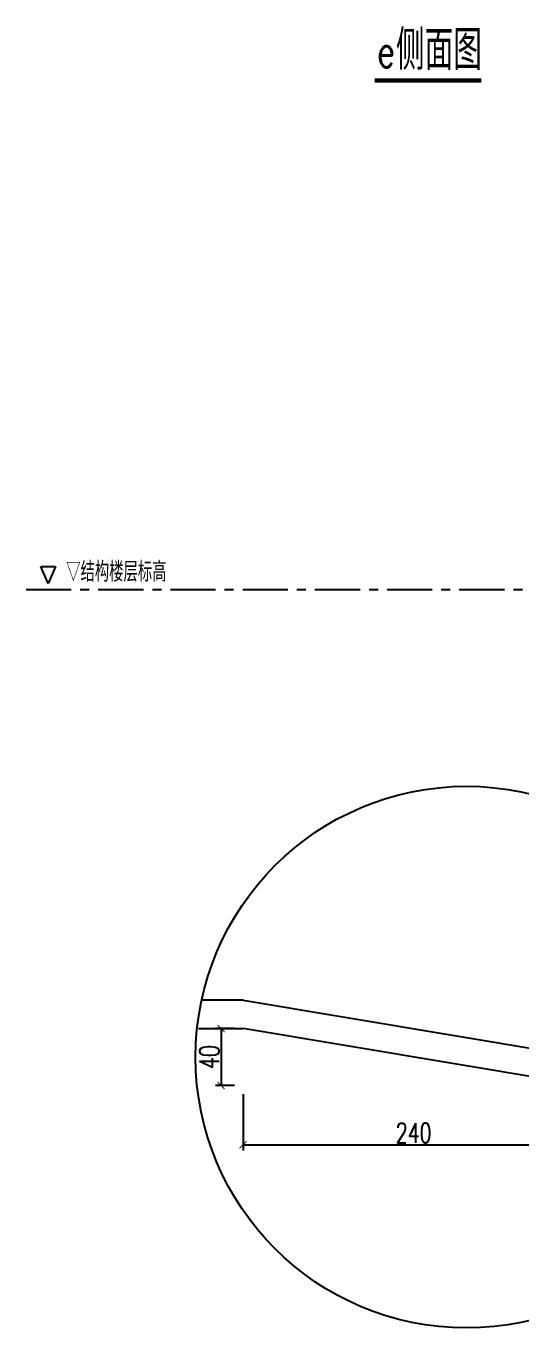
# Model space of a CAD drawing. Header units: inches. Extents: x 280713 to 330889, y 163288 to 177285.
# Drawn here: x 314834 to 316578, y 163539 to 168119 of the extents above; entities that cross this region are included whole.
import ezdxf

# ---------------------------------------------------------------- set-up
doc = ezdxf.new("R2010")
doc.units = ezdxf.units.IN
doc.linetypes.add('CENTER', pattern=[50.8, 31.75, -6.35, 6.35, -6.35])
for name, color, linetype in [('PC梁钢筋', 6, 'Continuous'), ('尺寸', 7, 'Continuous'), ('文字', 7, 'Continuous'), ('轴线', 1, 'CENTER')]:
    doc.layers.add(name, color=color, linetype=linetype)
doc.styles.add('中文标注', font='standard.shx', dxfattribs={"bigfont": 'gbcbig.shx'})
doc.styles.add('尺寸123', font='simplex1.shx', dxfattribs={"width": 0.7, "height": 70, "bigfont": 'gbcbig.shx'})
doc.dimstyles.new('123', dxfattribs={"dimscale": 10, "dimtxt": 3.5, "dimasz": 2.5, "dimexe": 2, "dimexo": 3, "dimtad": 1, "dimdec": 1, "dimlfac": 0.2, "dimdsep": 46, "dimtxsty": '尺寸123', "dimblk": 'ARCHTICK', "dimcen": 1.75, "dimaunit": 1, "dimadec": 0, "dimazin": 0, "dimtfac": 1, "dimtdec": 1, "dimtix": 1, "dimtmove": 2, "dimatfit": 3, "dimfxl": 1, "dimarcsym": 0})

# ---------------------------------------------------------------- blocks, each defined once
blk = doc.blocks.new('sanjiaoxing')
for p, q in [((241601.3, 38058.2), (241661.5, 38083.6)), ((241661.5, 38083.6), (241661.5, 38031.9)), ((241661.5, 38031.9), (241601.3, 38058.2))]:
    blk.add_line(p, q)
blk = doc.blocks.new('_ArchTick')
at = {"color": 0, "linetype": 'ByBlock', "const_width": 0.15}
blk.add_lwpolyline([(-0.5, -0.5), (0.5, 0.5)], dxfattribs=at)
blk = doc.blocks.new('*D257')
at = {"color": 0, "lineweight": -2, "transparency": 16777216}
for p, q in [((315597.3, 164361.7), (315597.3, 164163.3)), ((316797.3, 164361.7), (316797.3, 164163.3)), ((315597.3, 164183.3), (316797.3, 164183.3))]:
    blk.add_line(p, q, dxfattribs=at)
at = {"layer": 'Defpoints', "color": 0, "transparency": 16777216}
for p in [(315597.3, 164391.7), (316797.3, 164391.7), (316797.3, 164183.3)]:
    blk.add_point(p, dxfattribs=at)
at = {"color": 0, "lineweight": -2, "transparency": 16777216, "xscale": 25, "yscale": 25, "zscale": 25, "rotation": 180}
blk.add_blockref('_ArchTick', (315597.3, 164183.3), dxfattribs=at)
at = {"color": 0, "lineweight": -2, "transparency": 16777216, "xscale": 25, "yscale": 25, "zscale": 25}
blk.add_blockref('_ArchTick', (316797.3, 164183.3), dxfattribs=at)
at = {"color": 0, "transparency": 16777216, "insert": (316197.3, 164224.6), "char_height": 70, "attachment_point": 5, "style": '尺寸123'}
blk.add_mtext('240', dxfattribs=at)
blk = doc.blocks.new('*D271')
at = {"color": 0, "lineweight": -2, "transparency": 16777216}
for p, q in [((315567.3, 164591.7), (315499.9, 164591.7)), ((315519.9, 164591.7), (315519.9, 164391.7)), ((315567.3, 164391.7), (315499.9, 164391.7))]:
    blk.add_line(p, q, dxfattribs=at)
at = {"layer": 'Defpoints', "color": 0, "transparency": 16777216}
for p in [(315597.3, 164591.7), (315519.9, 164391.7), (315597.3, 164391.7)]:
    blk.add_point(p, dxfattribs=at)
at = {"color": 0, "lineweight": -2, "transparency": 16777216, "xscale": 25, "yscale": 25, "zscale": 25}
for p, rotation in [((315519.9, 164591.7), 90), ((315519.9, 164391.7), 270)]:
    blk.add_blockref('_ArchTick', p, dxfattribs=dict(at, rotation=rotation))
at = {"color": 0, "transparency": 16777216, "insert": (315478.7, 164491.7), "char_height": 70, "attachment_point": 5, "rotation": 90, "style": '尺寸123'}
blk.add_mtext('40', dxfattribs=at)

msp = doc.modelspace()

# ---------------------------------------------------------------- linework, layer by layer
at = {"layer": 'PC梁钢筋'}
for p, q in [((315597.31, 164691.67), (315454.17, 164691.67)), ((315597.31, 164691.67), (316797.31, 164491.67)), ((315440.28, 164591.67), (315597.31, 164591.67)), ((316797.31, 164391.67), (315597.31, 164591.67))]:
    msp.add_line(p, q, dxfattribs=at)
at = {"layer": '尺寸'}
msp.add_circle((316383.03, 164491.41), 952.72, dxfattribs=at)
at = {"layer": '文字', "const_width": 15}
msp.add_lwpolyline([(316435.65, 167927.31), (316059.79, 167927.31)], dxfattribs=at)
at = {"layer": '轴线', "ltscale": 5}
msp.add_line((314833.96, 166136.59), (326738.42, 166136.59), dxfattribs=at)

# ---------------------------------------------------------------- block references
at = {"rotation": 90}
msp.add_blockref('sanjiaoxing', (352969.94, -75443.94), dxfattribs=at)

# ---------------------------------------------------------------- texts
at = {"layer": '文字', "style": '中文标注'}
for s, height, p in [('侧面图', 140, (316135.33, 167964.27)), ('▽结构楼层标高', 70, (314975.16, 166163.96, 0))]:
    msp.add_text(s, height=height, dxfattribs=at).set_placement(p)
at = {"layer": '文字', "style": '尺寸123', "width": 0.7}
msp.add_text('e', height=112, dxfattribs=at).set_placement((316069.88, 167972.81, 0))

# ---------------------------------------------------------------- dimensions: what is measured, and where the dimension line sits
dim = msp.add_linear_dim(base=(315519.91, 164391.67), p1=(315597.31, 164591.67), p2=(315597.31, 164391.67), angle=90, dimstyle='123')
dim.commit()
dim.dimension.update_dxf_attribs({"geometry": '*D271', "text_midpoint": (315478.66, 164491.67)})
dim = msp.add_linear_dim(base=(316797.31, 164183.31), p1=(315597.31, 164391.67), p2=(316797.31, 164391.67), dimstyle='123')
dim.commit()
dim.dimension.update_dxf_attribs({"geometry": '*D257', "text_midpoint": (316197.31, 164224.56)})

doc.saveas('drawing.dxf')
